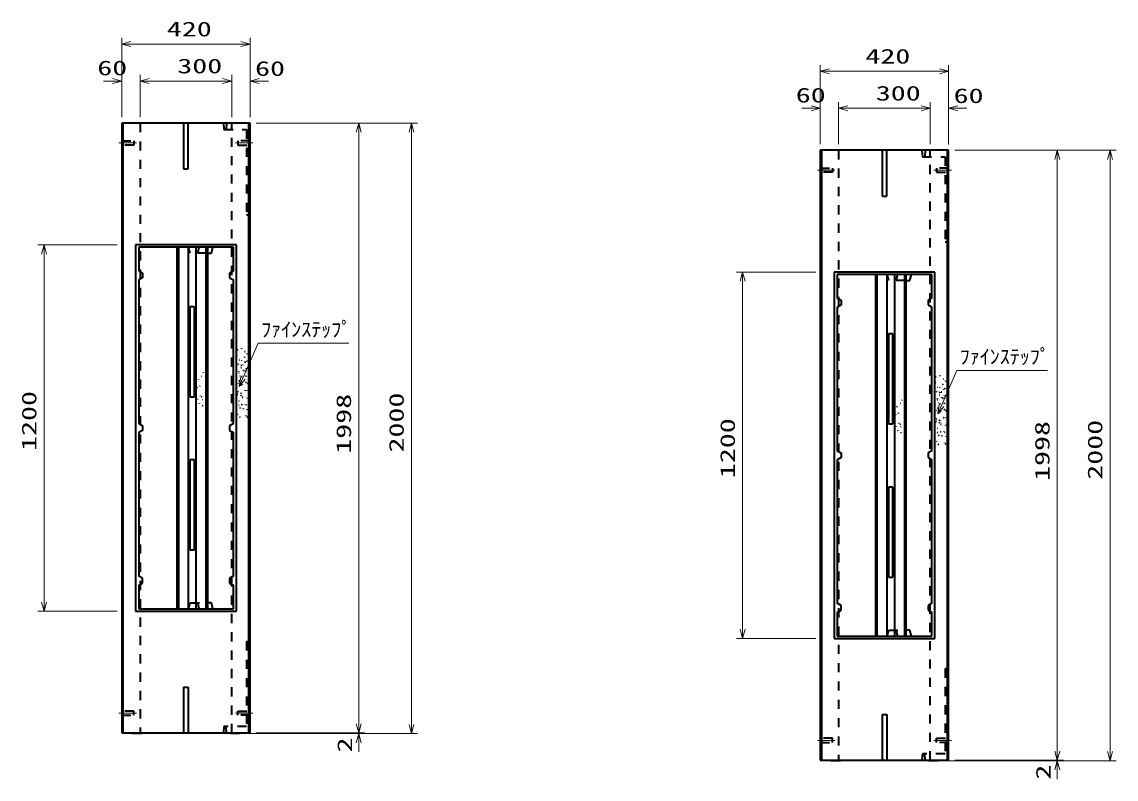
# Model space of a CAD drawing. Units: millimetres on the paper. Extents: x 20 to 861, y 20 to 614.
# Drawn here: x 394.9 to 574, y 315.9 to 439.9 of the extents above; entities that cross this region are included whole.
import ezdxf
from ezdxf.enums import TextEntityAlignment as Align

# ---------------------------------------------------------------- set-up
doc = ezdxf.new("R2010")
doc.units = ezdxf.units.MM
doc.linetypes.add('CHAIN', pattern=[18.5, 12, -1.5, 3.5, -1.5])
doc.linetypes.add('USER1', pattern=[3, 1.5, -1.5])
for name, color, linetype, lineweight in [('D-BMK（構造物基準線）', 2, 'CHAIN', 18), ('D-STR-DIM（寸法）', 7, 'Continuous', 13), ('D-STR-HTXT（旗上げ）', 7, 'Continuous', 13), ('D-STR（構造物）', 1, 'Continuous', 35)]:
    doc.layers.add(name, color=color, linetype=linetype, lineweight=lineweight)
doc.styles.add('ＭＳ ゴシック', font='')
doc.styles.get('ＭＳ ゴシック').set_extended_font_data('MS Gothic')

# ---------------------------------------------------------------- blocks, each defined once
blk = doc.blocks.new('_Open30@@SfigorgFlag@@4')
at = {"color": 7, "linetype": 'Continuous', "lineweight": 13}
for p, q in [((-1, 0.2679), (0, 0)), ((0, 0), (-1, -0.2679)), ((0, 0), (-1, 0))]:
    blk.add_line(p, q, dxfattribs=at)

msp = doc.modelspace()

# ---------------------------------------------------------------- linework, layer by layer
at = {"layer": 'D-BMK（構造物基準線）'}
for p, q in [((410.755, 420.104), (413.604, 420.104)), ((429.83, 420.104), (432.679, 420.104)), ((525.107, 415.646), (527.956, 415.646)), ((544.182, 415.646), (547.031, 415.646)), ((410.755, 326.704), (413.604, 326.704)), ((432.679, 326.704), (429.83, 326.704)), ((525.107, 322.246), (527.956, 322.246)), ((547.031, 322.246), (544.182, 322.246))]:
    msp.add_line(p, q, dxfattribs=at)
at = {"layer": 'D-STR-DIM（寸法）'}
for p, q in [((411.217, 431.251), (411.217, 437.301)), ((432.217, 431.281), (432.217, 437.301)), ((412.717, 436.301), (430.717, 436.301)), ((525.569, 426.793), (525.569, 432.843)), ((527.069, 431.843), (545.069, 431.843)), ((546.569, 426.823), (546.569, 432.843)), ((409.717, 430.251), (408.217, 430.251)), ((411.217, 424.354), (411.217, 431.251)), ((414.217, 424.354), (414.217, 431.251)), ((414.217, 424.406), (414.217, 431.251)), ((415.717, 430.251), (427.717, 430.251)), ((415.717, 430.251), (417.217, 430.251)), ((427.717, 430.251), (426.217, 430.251)), ((429.217, 424.354), (429.217, 431.251)), ((429.217, 424.354), (429.217, 431.251)), ((432.217, 424.324), (432.217, 431.251)), ((433.717, 430.251), (435.217, 430.251)), ((525.569, 419.896), (525.569, 426.793)), ((528.569, 419.896), (528.569, 426.793)), ((528.569, 419.948), (528.569, 426.793)), ((543.569, 419.896), (543.569, 426.793)), ((543.569, 419.896), (543.569, 426.793)), ((546.569, 419.866), (546.569, 426.793)), ((524.069, 425.793), (522.569, 425.793)), ((530.069, 425.793), (542.069, 425.793)), ((530.069, 425.793), (531.569, 425.793)), ((542.069, 425.793), (540.569, 425.793)), ((548.069, 425.793), (549.569, 425.793)), ((433.217, 423.354), (451.006, 423.354)), ((449.569, 423.354), (459.646, 423.354)), ((450.006, 324.954), (450.006, 421.854)), ((458.646, 324.854), (458.646, 421.854)), ((547.569, 418.896), (565.357, 418.896)), ((563.92, 418.896), (573.997, 418.896)), ((564.357, 320.496), (564.357, 417.396)), ((572.997, 320.396), (572.997, 417.396)), ((410.467, 403.404), (397.503, 403.404)), ((398.503, 344.904), (398.503, 401.904)), ((524.819, 398.946), (511.855, 398.946)), ((512.855, 340.446), (512.855, 397.446)), ((410.467, 343.404), (397.503, 343.404)), ((524.819, 338.946), (511.855, 338.946)), ((450.006, 324.954), (450.006, 326.454)), ((431.967, 323.354), (451.006, 323.354)), ((433.217, 323.454), (451.006, 323.454)), ((433.217, 323.454), (451.006, 323.454)), ((448.569, 323.354), (459.646, 323.354)), ((450.006, 321.854), (450.006, 320.354)), ((564.357, 320.496), (564.357, 321.996)), ((546.319, 318.896), (565.357, 318.896)), ((547.569, 318.996), (565.357, 318.996)), ((547.569, 318.996), (565.357, 318.996)), ((562.92, 318.896), (573.997, 318.896)), ((564.357, 317.396), (564.357, 315.896))]:
    msp.add_line(p, q, dxfattribs=at)
at = {"layer": 'D-STR-HTXT（旗上げ）'}
for p, q in [((433.56, 387.313), (431.06, 381.562)), ((448.39, 387.313), (433.56, 387.313)), ((547.912, 382.855), (545.412, 377.104)), ((562.741, 382.855), (547.912, 382.855))]:
    msp.add_line(p, q, dxfattribs=at)
at = {"layer": 'D-STR（構造物）'}
for p, q in [((432.217, 423.354), (411.217, 423.354)), ((411.217, 423.354), (411.217, 323.454)), ((411.467, 323.454), (411.467, 423.354)), ((421.342, 423.354), (421.342, 415.854)), ((422.092, 415.854), (422.092, 423.354)), ((431.967, 423.354), (431.967, 323.454)), ((432.217, 323.454), (432.217, 423.354)), ((546.569, 418.896), (525.569, 418.896)), ((525.569, 418.896), (525.569, 318.996)), ((525.819, 318.996), (525.819, 418.896)), ((535.694, 418.896), (535.694, 411.396)), ((536.444, 411.396), (536.444, 418.896)), ((546.319, 418.896), (546.319, 318.996)), ((546.569, 318.996), (546.569, 418.896)), ((421.342, 415.854), (422.092, 415.854)), ((535.694, 411.396), (536.444, 411.396)), ((429.987, 403.404), (413.487, 403.404)), ((413.487, 403.404), (413.487, 343.404)), ((429.987, 343.404), (429.987, 403.404)), ((425.36, 403.029), (413.987, 403.029)), ((413.987, 403.029), (413.987, 399.157)), ((420.243, 403.029), (420.243, 343.779)), ((420.493, 403.029), (420.493, 343.779)), ((422.112, 403.029), (422.112, 343.779)), ((423.362, 403.029), (423.362, 343.779)), ((424.981, 403.029), (424.981, 343.779)), ((425.11, 403.029), (425.152, 402.029)), ((426.14, 403.029), (425.11, 403.029)), ((425.152, 402.029), (425.889, 402.029)), ((425.231, 403.029), (425.231, 343.779)), ((425.889, 402.029), (426.14, 403.029)), ((429.487, 403.029), (426.14, 403.029)), ((429.487, 399.157), (429.487, 403.029)), ((413.987, 399.157), (414.616, 398.793)), ((414.616, 398.02), (413.987, 397.657)), ((414.616, 398.793), (414.616, 398.02)), ((429.487, 399.157), (428.858, 398.793)), ((428.858, 398.793), (428.858, 398.02)), ((428.858, 398.02), (429.487, 397.657)), ((544.339, 398.946), (527.839, 398.946)), ((527.839, 398.946), (527.839, 338.946)), ((539.712, 398.571), (528.339, 398.571)), ((528.339, 398.571), (528.339, 394.699)), ((534.594, 398.571), (534.594, 339.321)), ((534.844, 398.571), (534.844, 339.321)), ((536.464, 398.571), (536.464, 339.321)), ((537.714, 398.571), (537.714, 339.321)), ((539.333, 398.571), (539.333, 339.321)), ((539.462, 398.571), (539.503, 397.571)), ((540.492, 398.571), (539.462, 398.571)), ((539.583, 398.571), (539.583, 339.321)), ((540.241, 397.571), (540.492, 398.571)), ((543.839, 398.571), (540.492, 398.571)), ((543.839, 394.699), (543.839, 398.571)), ((544.339, 338.946), (544.339, 398.946)), ((413.987, 397.657), (413.987, 374.154)), ((429.487, 374.154), (429.487, 397.657)), ((539.503, 397.571), (540.241, 397.571)), ((528.339, 394.699), (528.968, 394.336)), ((528.968, 394.336), (528.968, 393.562)), ((543.839, 394.699), (543.21, 394.336)), ((543.21, 394.336), (543.21, 393.562)), ((423.112, 393.279), (422.362, 393.279)), ((422.362, 393.279), (422.362, 378.529)), ((423.112, 378.529), (423.112, 393.279)), ((528.968, 393.562), (528.339, 393.199)), ((528.339, 393.199), (528.339, 369.696)), ((543.21, 393.562), (543.839, 393.199)), ((543.839, 369.696), (543.839, 393.199)), ((537.464, 388.821), (536.714, 388.821)), ((536.714, 388.821), (536.714, 374.071)), ((537.464, 374.071), (537.464, 388.821)), ((430.005, 385.402), (430.058, 385.349)), ((430.058, 385.349), (430.111, 385.402)), ((430.119, 386.257), (430.192, 386.237)), ((430.745, 386.432), (430.802, 386.48)), ((430.802, 386.48), (430.85, 386.423)), ((431.32, 385.926), (431.395, 385.926)), ((431.668, 385.541), (431.721, 385.594)), ((431.721, 385.594), (431.774, 385.541)), ((430.269, 383.857), (430.207, 383.814)), ((430.269, 383.857), (430.312, 383.795)), ((430.485, 384.53), (430.411, 384.543)), ((430.702, 383.68), (430.764, 383.723)), ((430.764, 383.723), (430.807, 383.662)), ((430.824, 384.458), (430.85, 384.529)), ((431.033, 383.783), (431.101, 383.814)), ((431.304, 384.993), (431.231, 384.974)), ((431.284, 385.066), (431.304, 384.993)), ((431.421, 384.156), (431.434, 384.23)), ((431.434, 384.23), (431.508, 384.217)), ((431.616, 384.356), (431.677, 384.399)), ((431.677, 384.399), (431.72, 384.338)), ((424.274, 381.921), (424.349, 381.928)), ((424.583, 382.428), (424.603, 382.501)), ((425.056, 383.011), (425.003, 383.064)), ((425.031, 382.304), (425.096, 382.342)), ((425.056, 383.011), (425.109, 383.064)), ((430.379, 382.443), (430.454, 382.443)), ((430.398, 382.614), (430.385, 382.688)), ((430.623, 381.922), (430.551, 381.902)), ((430.811, 383.253), (430.736, 383.259)), ((430.785, 381.884), (430.847, 381.841)), ((430.847, 381.841), (430.804, 381.78)), ((431.155, 382.836), (431.106, 382.894)), ((431.266, 382.779), (431.204, 382.736)), ((431.309, 382.717), (431.266, 382.779)), ((431.467, 381.929), (431.54, 381.942)), ((431.557, 382.726), (431.483, 382.739)), ((431.54, 381.942), (431.553, 381.868)), ((431.544, 382.652), (431.557, 382.726)), ((431.548, 383.104), (431.586, 383.169)), ((431.586, 383.169), (431.651, 383.132)), ((544.471, 381.799), (544.543, 381.779)), ((545.096, 381.974), (545.154, 382.022)), ((545.154, 382.022), (545.202, 381.965)), ((423.645, 379.969), (423.592, 380.022)), ((423.795, 381.307), (423.802, 381.381)), ((424.014, 380.27), (424.045, 380.338)), ((425.049, 381.214), (425.081, 381.146)), ((430.229, 380.725), (430.191, 380.66)), ((430.392, 381.106), (430.465, 381.125)), ((430.465, 381.125), (430.445, 381.198)), ((430.652, 380.369), (430.639, 380.295)), ((430.906, 380.558), (430.845, 380.515)), ((430.906, 380.558), (430.949, 380.497)), ((431.596, 380.874), (431.522, 380.861)), ((431.609, 380.8), (431.596, 380.874)), ((431.838, 380.703), (431.777, 380.746)), ((431.795, 380.642), (431.838, 380.703)), ((544.357, 380.944), (544.41, 380.891)), ((544.41, 380.891), (544.463, 380.944)), ((544.837, 380.072), (544.763, 380.085)), ((545.176, 380), (545.201, 380.071)), ((545.656, 380.535), (545.583, 380.516)), ((545.636, 380.608), (545.656, 380.535)), ((545.672, 381.468), (545.747, 381.468)), ((545.773, 379.698), (545.786, 379.772)), ((545.786, 379.772), (545.86, 379.759)), ((545.967, 379.898), (546.029, 379.941)), ((546.019, 381.083), (546.073, 381.136)), ((546.029, 379.941), (546.072, 379.88)), ((546.073, 381.136), (546.126, 381.083)), ((422.362, 378.529), (423.112, 378.529)), ((423.652, 378.143), (423.626, 378.072)), ((424.106, 378.607), (424.087, 378.679)), ((424.29, 378.519), (424.225, 378.482)), ((424.29, 378.519), (424.328, 378.454)), ((424.414, 378.05), (424.467, 378.103)), ((430.232, 378.901), (430.157, 378.907)), ((430.219, 379.315), (430.277, 379.364)), ((430.277, 379.364), (430.228, 379.421)), ((430.766, 378.757), (430.693, 378.737)), ((430.786, 379.13), (430.713, 379.15)), ((430.766, 379.058), (430.786, 379.13)), ((430.785, 378.684), (430.766, 378.757)), ((430.952, 378.399), (431.009, 378.447)), ((431.009, 378.447), (430.961, 378.505)), ((431.347, 379.571), (431.408, 379.614)), ((431.408, 379.614), (431.451, 379.553)), ((431.7, 379.562), (431.687, 379.488)), ((431.705, 378.365), (431.699, 378.29)), ((538.935, 377.971), (538.954, 378.043)), ((539.407, 378.553), (539.354, 378.606)), ((539.407, 378.553), (539.461, 378.606)), ((544.62, 379.399), (544.559, 379.356)), ((544.62, 379.399), (544.663, 379.337)), ((544.731, 377.985), (544.806, 377.985)), ((544.75, 378.156), (544.737, 378.23)), ((545.054, 379.222), (545.115, 379.265)), ((545.163, 378.795), (545.088, 378.801)), ((545.115, 379.265), (545.158, 379.204)), ((545.384, 379.325), (545.452, 379.356)), ((545.506, 378.378), (545.458, 378.436)), ((545.617, 378.321), (545.556, 378.278)), ((545.66, 378.259), (545.617, 378.321)), ((545.909, 378.268), (545.835, 378.281)), ((545.896, 378.195), (545.909, 378.268)), ((545.9, 378.646), (545.937, 378.711)), ((545.937, 378.711), (546.002, 378.674)), ((423.871, 377.496), (423.903, 377.428)), ((424.394, 377.072), (424.452, 377.12)), ((424.452, 377.12), (424.5, 377.063)), ((425.031, 377.558), (425.05, 377.631)), ((430.44, 377.075), (430.372, 377.107)), ((430.38, 377.854), (430.455, 377.854)), ((430.547, 376.718), (430.622, 376.711)), ((430.622, 376.711), (430.615, 376.637)), ((430.892, 377.246), (430.82, 377.266)), ((430.892, 377.246), (430.873, 377.174)), ((431.115, 376.563), (431.058, 376.515)), ((431.067, 376.621), (431.115, 376.563)), ((431.476, 377.244), (431.483, 377.319)), ((431.673, 377.091), (431.624, 377.149)), ((431.805, 376.406), (431.811, 376.481)), ((538.147, 376.849), (538.154, 376.923)), ((538.626, 377.463), (538.7, 377.47)), ((539.383, 377.846), (539.448, 377.884)), ((539.401, 376.756), (539.433, 376.688)), ((544.581, 376.267), (544.543, 376.202)), ((544.744, 376.648), (544.817, 376.667)), ((544.817, 376.667), (544.797, 376.74)), ((544.975, 377.464), (544.902, 377.444)), ((545.137, 377.426), (545.199, 377.383)), ((545.199, 377.383), (545.156, 377.322)), ((545.818, 377.471), (545.892, 377.484)), ((545.948, 376.416), (545.874, 376.403)), ((545.892, 377.484), (545.905, 377.41)), ((545.961, 376.342), (545.948, 376.416)), ((546.19, 376.245), (546.129, 376.288)), ((546.147, 376.184), (546.19, 376.245)), ((430.176, 375.698), (430.229, 375.645)), ((430.478, 375.223), (430.546, 375.191)), ((430.546, 375.191), (430.514, 375.123)), ((431.582, 375.36), (431.589, 375.435)), ((431.721, 375.159), (431.779, 375.207)), ((431.779, 375.207), (431.73, 375.265)), ((537.997, 375.511), (537.944, 375.564)), ((538.365, 375.812), (538.397, 375.88)), ((544.584, 374.443), (544.509, 374.45)), ((544.571, 374.857), (544.628, 374.906)), ((544.628, 374.906), (544.58, 374.963)), ((545.003, 375.911), (544.99, 375.837)), ((545.138, 374.672), (545.065, 374.692)), ((545.118, 374.6), (545.138, 374.672)), ((545.258, 376.1), (545.196, 376.057)), ((545.258, 376.1), (545.301, 376.039)), ((545.698, 375.113), (545.76, 375.156)), ((545.76, 375.156), (545.803, 375.095)), ((546.051, 375.104), (546.038, 375.03)), ((413.987, 374.154), (414.616, 373.791)), ((413.987, 374.154), (414.616, 373.791)), ((414.616, 373.017), (413.987, 372.654)), ((413.987, 372.654), (413.987, 349.151)), ((414.616, 373.791), (414.616, 373.017)), ((414.616, 373.791), (414.616, 373.017)), ((429.487, 374.154), (428.858, 373.791)), ((428.858, 373.791), (428.858, 373.017)), ((428.858, 373.017), (429.487, 372.654)), ((429.487, 349.151), (429.487, 372.654)), ((536.714, 374.071), (537.464, 374.071)), ((538.004, 373.685), (537.978, 373.614)), ((538.223, 373.038), (538.255, 372.97)), ((538.458, 374.149), (538.439, 374.222)), ((538.642, 374.061), (538.577, 374.024)), ((538.642, 374.061), (538.68, 373.996)), ((538.746, 372.614), (538.804, 372.662)), ((538.766, 373.592), (538.819, 373.646)), ((538.804, 372.662), (538.852, 372.605)), ((539.382, 373.1), (539.402, 373.173)), ((544.791, 372.617), (544.723, 372.649)), ((544.732, 373.396), (544.807, 373.396)), ((545.117, 374.299), (545.045, 374.28)), ((545.137, 374.226), (545.117, 374.299)), ((545.244, 372.788), (545.171, 372.808)), ((545.244, 372.788), (545.224, 372.716)), ((545.304, 373.941), (545.361, 373.989)), ((545.361, 373.989), (545.313, 374.047)), ((545.828, 372.786), (545.835, 372.861)), ((546.024, 372.633), (545.976, 372.691)), ((546.057, 373.907), (546.05, 373.832)), ((544.528, 371.24), (544.581, 371.187)), ((544.899, 372.26), (544.974, 372.253)), ((544.974, 372.253), (544.967, 372.179)), ((545.467, 372.105), (545.41, 372.057)), ((545.419, 372.163), (545.467, 372.105)), ((545.934, 370.902), (545.941, 370.977)), ((546.13, 370.749), (546.082, 370.807)), ((546.157, 371.948), (546.163, 372.023)), ((528.339, 369.696), (528.968, 369.333)), ((528.339, 369.696), (528.968, 369.333)), ((528.968, 369.333), (528.968, 368.559)), ((528.968, 369.333), (528.968, 368.559)), ((543.839, 369.696), (543.21, 369.333)), ((543.21, 369.333), (543.21, 368.559)), ((544.829, 370.765), (544.897, 370.733)), ((544.897, 370.733), (544.866, 370.665)), ((546.073, 370.701), (546.13, 370.749)), ((423.112, 368.179), (422.362, 368.179)), ((422.362, 368.179), (422.362, 353.429)), ((423.112, 353.429), (423.112, 368.179)), ((528.968, 368.559), (528.339, 368.196)), ((528.339, 368.196), (528.339, 344.693)), ((543.21, 368.559), (543.839, 368.196)), ((543.839, 344.693), (543.839, 368.196)), ((537.464, 363.721), (536.714, 363.721)), ((536.714, 363.721), (536.714, 348.971)), ((537.464, 348.971), (537.464, 363.721)), ((422.362, 353.429), (423.112, 353.429)), ((414.616, 348.788), (413.987, 349.151)), ((413.987, 347.651), (414.616, 348.014)), ((413.987, 347.651), (413.987, 343.779)), ((414.616, 348.014), (414.616, 348.788)), ((429.487, 349.151), (428.858, 348.788)), ((428.858, 348.788), (428.858, 348.014)), ((428.858, 348.014), (429.487, 347.651)), ((429.487, 343.779), (429.487, 347.651)), ((536.714, 348.971), (537.464, 348.971)), ((425.152, 344.779), (425.11, 343.779)), ((425.889, 344.779), (425.152, 344.779)), ((426.14, 343.779), (425.889, 344.779)), ((528.968, 344.33), (528.339, 344.693)), ((528.968, 343.556), (528.968, 344.33)), ((543.839, 344.693), (543.21, 344.33)), ((543.21, 344.33), (543.21, 343.556)), ((413.487, 343.404), (429.987, 343.404)), ((413.987, 343.779), (425.36, 343.779)), ((425.11, 343.779), (426.14, 343.779)), ((426.14, 343.779), (429.487, 343.779)), ((528.339, 343.193), (528.968, 343.556)), ((528.339, 343.193), (528.339, 339.321)), ((543.21, 343.556), (543.839, 343.193)), ((543.839, 339.321), (543.839, 343.193)), ((527.839, 338.946), (544.339, 338.946)), ((528.339, 339.321), (539.712, 339.321)), ((539.503, 340.321), (539.462, 339.321)), ((539.462, 339.321), (540.492, 339.321)), ((540.241, 340.321), (539.503, 340.321)), ((540.492, 339.321), (540.241, 340.321)), ((540.492, 339.321), (543.839, 339.321)), ((421.342, 330.954), (421.342, 323.454)), ((421.342, 330.954), (422.092, 330.954)), ((422.092, 330.954), (422.092, 323.454)), ((535.694, 326.496), (535.694, 318.996)), ((535.694, 326.496), (536.444, 326.496)), ((536.444, 326.496), (536.444, 318.996)), ((411.217, 323.454), (432.217, 323.454)), ((412.967, 323.354), (412.867, 323.454)), ((414.467, 323.354), (412.967, 323.354)), ((414.467, 323.354), (414.567, 323.454)), ((428.967, 323.354), (428.867, 323.454)), ((430.467, 323.354), (428.967, 323.354)), ((430.467, 323.354), (430.567, 323.454)), ((525.569, 318.996), (546.569, 318.996)), ((527.319, 318.896), (527.219, 318.996)), ((528.819, 318.896), (527.319, 318.896)), ((528.819, 318.896), (528.919, 318.996)), ((543.319, 318.896), (543.219, 318.996)), ((544.819, 318.896), (543.319, 318.896)), ((544.819, 318.896), (544.919, 318.996))]:
    msp.add_line(p, q, dxfattribs=at)
at = {"layer": 'D-STR（構造物）', "linetype": 'USER1'}
for p, q in [((414.217, 423.354), (414.217, 323.454)), ((427.858, 423.354), (427.939, 422.304)), ((428.379, 423.354), (428.305, 422.304)), ((429.217, 323.454), (429.217, 423.354)), ((427.939, 422.304), (431.635, 422.304)), ((431.635, 422.304), (431.635, 408.354)), ((411.217, 420.454), (413.217, 420.454)), ((413.217, 419.754), (411.217, 419.754)), ((413.217, 420.454), (413.217, 419.754)), ((432.217, 420.454), (430.217, 420.454)), ((430.217, 420.454), (430.217, 419.754)), ((430.217, 419.754), (432.217, 419.754)), ((528.569, 418.896), (528.569, 318.996)), ((542.21, 418.896), (542.291, 417.846)), ((542.291, 417.846), (545.987, 417.846)), ((542.731, 418.896), (542.657, 417.846)), ((543.569, 318.996), (543.569, 418.896)), ((545.987, 417.846), (545.987, 403.896)), ((525.569, 415.996), (527.569, 415.996)), ((527.569, 415.996), (527.569, 415.296)), ((546.569, 415.996), (544.569, 415.996)), ((544.569, 415.996), (544.569, 415.296)), ((527.569, 415.296), (525.569, 415.296)), ((544.569, 415.296), (546.569, 415.296)), ((431.635, 408.354), (432.21, 408.354)), ((545.987, 403.896), (546.562, 403.896)), ((422.42, 402.029), (422.152, 403.03)), ((425.152, 402.029), (422.42, 402.029)), ((423.658, 402.029), (423.907, 403.029)), ((536.772, 397.571), (536.504, 398.572)), ((538.009, 397.571), (538.258, 398.571)), ((539.503, 397.571), (536.772, 397.571)), ((422.152, 343.778), (422.42, 344.779)), ((422.42, 344.779), (425.152, 344.779)), ((423.907, 343.779), (423.658, 344.779)), ((536.504, 339.32), (536.772, 340.321)), ((536.772, 340.321), (539.503, 340.321)), ((538.258, 339.321), (538.009, 340.321)), ((431.642, 338.454), (431.642, 324.504)), ((431.642, 338.454), (432.217, 338.454)), ((545.994, 333.996), (545.994, 320.046)), ((545.994, 333.996), (546.569, 333.996)), ((413.217, 327.054), (411.217, 327.054)), ((411.217, 326.354), (413.217, 326.354)), ((413.217, 326.354), (413.217, 327.054)), ((430.217, 327.054), (432.217, 327.054)), ((430.217, 326.354), (430.217, 327.054)), ((432.217, 326.354), (430.217, 326.354)), ((427.946, 324.504), (427.865, 323.454)), ((431.642, 324.504), (427.946, 324.504)), ((428.386, 323.454), (428.312, 324.504)), ((527.569, 322.596), (525.569, 322.596)), ((527.569, 321.896), (527.569, 322.596)), ((544.569, 322.596), (546.569, 322.596)), ((544.569, 321.896), (544.569, 322.596)), ((525.569, 321.896), (527.569, 321.896)), ((546.569, 321.896), (544.569, 321.896)), ((542.298, 320.046), (542.217, 318.996)), ((545.994, 320.046), (542.298, 320.046)), ((542.738, 318.996), (542.664, 320.046))]:
    msp.add_line(p, q, dxfattribs=at)

# ---------------------------------------------------------------- block references
at = {"layer": 'D-STR-DIM（寸法）', "xscale": 1.5, "yscale": 1.5}
for p, rotation in [((411.217, 436.301), 180), ((525.569, 431.843), 180), ((414.217, 430.251), 180), ((414.217, 430.251), 180), ((432.217, 430.251), 180), ((528.569, 425.793), 180), ((528.569, 425.793), 180), ((546.569, 425.793), 180), ((450.006, 423.354), 90), ((458.646, 423.354), 90), ((564.357, 418.896), 90), ((572.997, 418.896), 90), ((398.503, 403.404), 90), ((512.855, 398.946), 90), ((398.503, 343.404), 270), ((512.855, 338.946), 270), ((450.006, 323.454), 270), ((450.006, 323.454), 270), ((458.646, 323.354), 270), ((450.006, 323.354), 90), ((564.357, 318.996), 270), ((564.357, 318.996), 270), ((564.357, 318.896), 90), ((572.997, 318.896), 270)]:
    msp.add_blockref('_Open30@@SfigorgFlag@@4', p, dxfattribs=dict(at, rotation=rotation))
for p in [(432.217, 436.301), (546.569, 431.843), (411.217, 430.251), (429.217, 430.251), (429.217, 430.251), (525.569, 425.793), (543.569, 425.793), (543.569, 425.793)]:
    msp.add_blockref('_Open30@@SfigorgFlag@@4', p, dxfattribs=at)
at = {"layer": 'D-STR-HTXT（旗上げ）', "xscale": 1.5, "yscale": 1.5, "rotation": 246.50838}
for p in [(430.463, 380.187), (544.814, 375.729)]:
    msp.add_blockref('_Open30@@SfigorgFlag@@4', p, dxfattribs=at)

# ---------------------------------------------------------------- texts
at = {"layer": 'D-STR-DIM（寸法）', "style": 'ＭＳ ゴシック', "width": 1.5}
for s, p in [('420', (418.592, 436.838)), ('420', (532.944, 432.38)), ('60', (407.203, 430.469)), ('300', (420.3, 430.788)), ('60', (433.037, 430.374)), ('60', (521.554, 426.011)), ('300', (534.652, 426.33)), ('60', (547.388, 425.916))]:
    msp.add_text(s, height=2.405, dxfattribs=at).set_placement(p, align=Align.BOTTOM_LEFT)
for s, p in [('1200', (397.966, 369.654)), ('1998', (449.468, 369.196)), ('2000', (458.108, 369.396)), ('1200', (512.318, 365.196)), ('2000', (572.46, 364.938)), ('1998', (563.82, 364.738)), ('2', (449.644, 320.266)), ('2', (563.995, 315.808))]:
    msp.add_text(s, height=2.405, rotation=90, dxfattribs=at).set_placement(p, align=Align.BOTTOM_LEFT)
at = {"layer": 'D-STR-HTXT（旗上げ）', "style": 'ＭＳ ゴシック'}
for p in [(434.039, 387.638), (548.391, 383.18)]:
    msp.add_text('ﾌｧｲﾝｽﾃｯﾌﾟ', height=2.405, dxfattribs=at).set_placement(p, align=Align.BOTTOM_LEFT)

doc.saveas('drawing.dxf')
